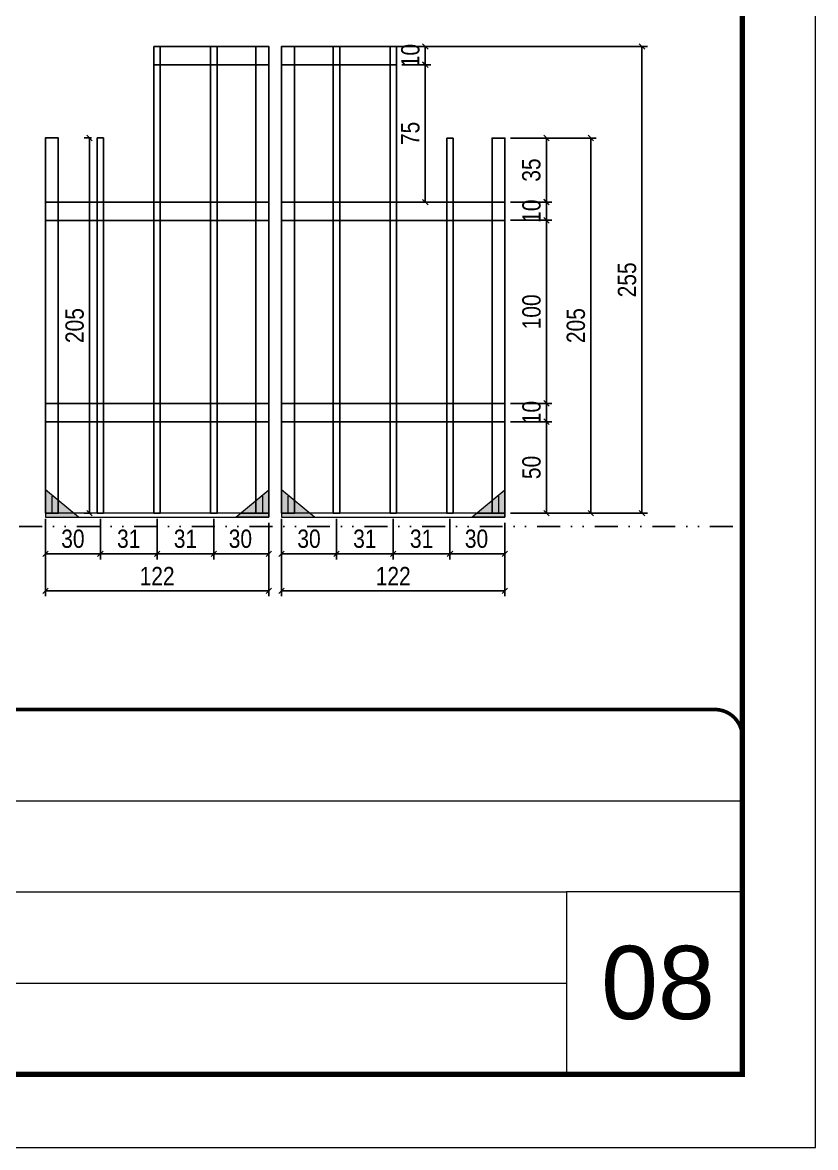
# Model space of a CAD drawing. Extents: x 14400 to 20667, y -21631 to 6985.
# Drawn here: x 20234 to 20667, y 4786 to 5401 of the extents above; entities that cross this region are included whole.
import ezdxf

# ---------------------------------------------------------------- set-up
doc = ezdxf.new("R2010")
doc.units = 0
for name, pattern in [('CONTINUO', [0]), ('DASHED', [0.75, 0.5, -0.25]), ('DIVIDE2', [0.625, 0.25, -0.125, 0, -0.125, 0, -0.125]), ('HIDDEN', [0.375, 0.25, -0.125])]:
    doc.linetypes.add(name, pattern=pattern)
for name, color, linetype, lineweight in [('CARIMBO', 255, 'Continuous', 9), ('Folhas', 255, 'Continuous', 9), ('Madeira', 126, 'Continuous', 18), ('Sarr 2.2x7', 40, 'Continuous', 9), ('SARRAFO DE PRESSAO', 251, 'DASHED', 9)]:
    doc.layers.add(name, color=color, linetype=linetype, lineweight=lineweight)
for name, color, linetype in [('COTA', 241, 'Continuous'), ('Nível', 160, 'Continuous'), ('SARR_2.2x10', 60, 'Continuous'), ('SARR_3.5x7', 81, 'Continuous'), ('SARR_7x7', 40, 'Continuous')]:
    doc.layers.add(name, color=color, linetype=linetype)
doc.styles.add('ARIAL', font='arial.ttf')
doc.styles.add('COTA TECNICA', font='techl___.ttf', dxfattribs={"height": 10})
doc.dimstyles.new('PAINEL', dxfattribs={"dimtxt": 10, "dimasz": 3, "dimexe": 3, "dimexo": 3, "dimgap": 3, "dimtad": 1, "dimdec": 1, "dimzin": 12, "dimdsep": 46, "dimtxsty": 'COTA TECNICA', "dimblk1": 'OBLIQUE', "dimblk2": 'OBLIQUE', "dimsah": 1, "dimcen": 0.9, "dimclrd": 4, "dimclre": 4, "dimclrt": 240, "dimadec": 1, "dimazin": 3, "dimtfac": 1, "dimtdec": 1, "dimtmove": 0, "dimatfit": 3, "dimfxl": 1, "dimtolj": 1, "dimtzin": 12, "dimarcsym": 0})

# ---------------------------------------------------------------- blocks, each defined once
blk = doc.blocks.new('9999999999')
at = {"color": 30, "linetype": 'CONTINUO'}
for p, q in [((98564.56, 34379.64), (99583.98, 34379.64)), ((98564.56, 34329.83), (99487.98, 34329.83)), ((99583.98, 34329.83), (99487.98, 34329.83)), ((99487.98, 34329.83), (99487.98, 34230.21)), ((98564.56, 34280.02), (99487.98, 34280.02))]:
    blk.add_line(p, q, dxfattribs=at)
at = {"color": 30, "linetype": 'CONTINUO', "const_width": 2}
blk.add_lwpolyline([(99583.98, 34230.21), (99583.98, 34414.45, 0.414214), (99568.98, 34429.45), (98228.98, 34429.45, 0.414214), (98213.98, 34414.45), (98213.98, 34245.21, 0.414214), (98228.98, 34230.21), (99583.98, 34230.21)], format="xyb", dxfattribs=at)
at = {"layer": 'Folhas'}
blk.add_lwpolyline([(98138.98, 34190.21), (99623.98, 34190.21), (99623.98, 35240.21), (98138.98, 35240.21)], close=True, dxfattribs=at)
at = {"layer": 'Folhas', "color": 30, "const_width": 3}
blk.add_lwpolyline([(98213.98, 34230.21), (99583.98, 34230.21), (99583.98, 35200.21), (98213.98, 35200.21)], close=True, dxfattribs=at)
blk = doc.blocks.new('_Oblique')
at = {"color": 0, "linetype": 'ByBlock', "lineweight": -2}
blk.add_line((-0.5, -0.5), (0.5, 0.5), dxfattribs=at)
blk = doc.blocks.new('*D659')
at = {"layer": 'COTA', "color": 4, "lineweight": -2, "transparency": 16777216}
for p, q in [((20375.26, 5114.44), (20375.26, 5087.26)), ((20497.26, 5114.44), (20497.26, 5087.26)), ((20497.26, 5090.26), (20375.26, 5090.26))]:
    blk.add_line(p, q, dxfattribs=at)
at = {"layer": 'Defpoints', "color": 0, "transparency": 16777216}
for p in [(20375.26, 5117.44), (20497.26, 5117.44), (20375.26, 5090.26)]:
    blk.add_point(p, dxfattribs=at)
at = {"layer": 'COTA', "color": 4, "lineweight": -2, "transparency": 16777216, "xscale": 3, "yscale": 3, "zscale": 3, "rotation": 180}
blk.add_blockref('_Oblique', (20375.26, 5090.26), dxfattribs=at)
at = {"layer": 'COTA', "color": 4, "lineweight": -2, "transparency": 16777216, "xscale": 3, "yscale": 3, "zscale": 3}
blk.add_blockref('_Oblique', (20497.26, 5090.26), dxfattribs=at)
at = {"layer": 'COTA', "color": 240, "transparency": 16777216, "insert": (20436.26, 5098.32), "char_height": 10, "attachment_point": 5, "style": 'COTA TECNICA'}
blk.add_mtext('\\A1;122', dxfattribs=at)
blk = doc.blocks.new('*D660')
at = {"layer": 'COTA', "color": 4, "lineweight": -2, "transparency": 16777216}
for p, q in [((20375.26, 5129.64), (20375.26, 5107.44)), ((20405.26, 5129.64), (20405.26, 5107.44)), ((20405.26, 5110.44), (20375.26, 5110.44))]:
    blk.add_line(p, q, dxfattribs=at)
at = {"layer": 'Defpoints', "color": 0, "transparency": 16777216}
for p in [(20375.26, 5132.64), (20405.26, 5132.64), (20375.26, 5110.44)]:
    blk.add_point(p, dxfattribs=at)
at = {"layer": 'COTA', "color": 4, "lineweight": -2, "transparency": 16777216, "xscale": 3, "yscale": 3, "zscale": 3, "rotation": 180}
blk.add_blockref('_Oblique', (20375.26, 5110.44), dxfattribs=at)
at = {"layer": 'COTA', "color": 4, "lineweight": -2, "transparency": 16777216, "xscale": 3, "yscale": 3, "zscale": 3}
blk.add_blockref('_Oblique', (20405.26, 5110.44), dxfattribs=at)
at = {"layer": 'COTA', "color": 240, "transparency": 16777216, "insert": (20390.26, 5118.65), "char_height": 10, "attachment_point": 5, "style": 'COTA TECNICA'}
blk.add_mtext('\\A1;30', dxfattribs=at)
blk = doc.blocks.new('*D661')
at = {"layer": 'COTA', "color": 4, "lineweight": -2, "transparency": 16777216}
for p, q in [((20467.26, 5129.64), (20467.26, 5107.44)), ((20497.26, 5127.44), (20497.26, 5107.44)), ((20467.26, 5110.44), (20497.26, 5110.44))]:
    blk.add_line(p, q, dxfattribs=at)
at = {"layer": 'Defpoints', "color": 0, "transparency": 16777216}
for p in [(20467.26, 5132.64), (20497.26, 5130.44), (20497.26, 5110.44)]:
    blk.add_point(p, dxfattribs=at)
at = {"layer": 'COTA', "color": 4, "lineweight": -2, "transparency": 16777216, "xscale": 3, "yscale": 3, "zscale": 3, "rotation": 180}
blk.add_blockref('_Oblique', (20467.26, 5110.44), dxfattribs=at)
at = {"layer": 'COTA', "color": 4, "lineweight": -2, "transparency": 16777216, "xscale": 3, "yscale": 3, "zscale": 3}
blk.add_blockref('_Oblique', (20497.26, 5110.44), dxfattribs=at)
at = {"layer": 'COTA', "color": 240, "transparency": 16777216, "insert": (20481.76, 5118.65), "char_height": 10, "attachment_point": 5, "style": 'COTA TECNICA'}
blk.add_mtext('\\A1;30', dxfattribs=at)
blk = doc.blocks.new('*D662')
at = {"layer": 'COTA', "color": 4, "lineweight": -2, "transparency": 16777216}
for p, q in [((20405.26, 5129.64), (20405.26, 5107.44)), ((20436.26, 5129.64), (20436.26, 5107.44)), ((20405.26, 5110.44), (20436.26, 5110.44))]:
    blk.add_line(p, q, dxfattribs=at)
at = {"layer": 'Defpoints', "color": 0, "transparency": 16777216}
for p in [(20405.26, 5132.64), (20436.26, 5132.64), (20436.26, 5110.44)]:
    blk.add_point(p, dxfattribs=at)
at = {"layer": 'COTA', "color": 4, "lineweight": -2, "transparency": 16777216, "xscale": 3, "yscale": 3, "zscale": 3, "rotation": 180}
blk.add_blockref('_Oblique', (20405.26, 5110.44), dxfattribs=at)
at = {"layer": 'COTA', "color": 4, "lineweight": -2, "transparency": 16777216, "xscale": 3, "yscale": 3, "zscale": 3}
blk.add_blockref('_Oblique', (20436.26, 5110.44), dxfattribs=at)
at = {"layer": 'COTA', "color": 240, "transparency": 16777216, "insert": (20420.76, 5118.65), "char_height": 10, "attachment_point": 5, "style": 'COTA TECNICA'}
blk.add_mtext('\\A1;31', dxfattribs=at)
blk = doc.blocks.new('*D663')
at = {"layer": 'COTA', "color": 4, "lineweight": -2, "transparency": 16777216}
for p, q in [((20500.26, 5182.64), (20522.96, 5182.64)), ((20519.96, 5132.64), (20519.96, 5182.64)), ((20500.26, 5132.64), (20522.96, 5132.64))]:
    blk.add_line(p, q, dxfattribs=at)
at = {"layer": 'Defpoints', "color": 0, "transparency": 16777216}
for p in [(20497.26, 5182.64), (20519.96, 5182.64), (20497.26, 5132.64)]:
    blk.add_point(p, dxfattribs=at)
at = {"layer": 'COTA', "color": 4, "lineweight": -2, "transparency": 16777216, "xscale": 3, "yscale": 3, "zscale": 3}
for p, rotation in [((20519.96, 5182.64), 90), ((20519.96, 5132.64), 270)]:
    blk.add_blockref('_Oblique', p, dxfattribs=dict(at, rotation=rotation))
at = {"layer": 'COTA', "color": 240, "transparency": 16777216, "insert": (20511.85, 5157.64), "char_height": 10, "attachment_point": 5, "rotation": 90, "style": 'COTA TECNICA'}
blk.add_mtext('\\A1;50', dxfattribs=at)
blk = doc.blocks.new('*D664')
at = {"layer": 'COTA', "color": 4, "lineweight": -2, "transparency": 16777216}
for p, q in [((20436.26, 5129.64), (20436.26, 5107.44)), ((20467.26, 5129.64), (20467.26, 5107.44)), ((20436.26, 5110.44), (20467.26, 5110.44))]:
    blk.add_line(p, q, dxfattribs=at)
at = {"layer": 'Defpoints', "color": 0, "transparency": 16777216}
for p in [(20436.26, 5132.64), (20467.26, 5132.64), (20467.26, 5110.44)]:
    blk.add_point(p, dxfattribs=at)
at = {"layer": 'COTA', "color": 4, "lineweight": -2, "transparency": 16777216, "xscale": 3, "yscale": 3, "zscale": 3, "rotation": 180}
blk.add_blockref('_Oblique', (20436.26, 5110.44), dxfattribs=at)
at = {"layer": 'COTA', "color": 4, "lineweight": -2, "transparency": 16777216, "xscale": 3, "yscale": 3, "zscale": 3}
blk.add_blockref('_Oblique', (20467.26, 5110.44), dxfattribs=at)
at = {"layer": 'COTA', "color": 240, "transparency": 16777216, "insert": (20451.76, 5118.65), "char_height": 10, "attachment_point": 5, "style": 'COTA TECNICA'}
blk.add_mtext('\\A1;31', dxfattribs=at)
blk = doc.blocks.new('*D665')
at = {"layer": 'COTA', "color": 4, "lineweight": -2, "transparency": 16777216}
for p, q in [((20500.26, 5192.64), (20522.96, 5192.64)), ((20519.96, 5182.64), (20519.96, 5192.64)), ((20500.26, 5182.64), (20522.96, 5182.64))]:
    blk.add_line(p, q, dxfattribs=at)
at = {"layer": 'Defpoints', "color": 0, "transparency": 16777216}
for p in [(20497.26, 5192.64), (20519.96, 5192.64), (20497.26, 5182.64)]:
    blk.add_point(p, dxfattribs=at)
at = {"layer": 'COTA', "color": 4, "lineweight": -2, "transparency": 16777216, "xscale": 3, "yscale": 3, "zscale": 3}
for p, rotation in [((20519.96, 5192.64), 90), ((20519.96, 5182.64), 270)]:
    blk.add_blockref('_Oblique', p, dxfattribs=dict(at, rotation=rotation))
at = {"layer": 'COTA', "color": 240, "transparency": 16777216, "insert": (20511.85, 5187.64), "char_height": 10, "attachment_point": 5, "rotation": 90, "style": 'COTA TECNICA'}
blk.add_mtext('\\A1;10', dxfattribs=at)
blk = doc.blocks.new('*D666')
at = {"layer": 'COTA', "color": 4, "lineweight": -2, "transparency": 16777216}
for p, q in [((20500.26, 5292.64), (20522.96, 5292.64)), ((20519.96, 5192.64), (20519.96, 5292.64)), ((20500.26, 5192.64), (20522.96, 5192.64))]:
    blk.add_line(p, q, dxfattribs=at)
at = {"layer": 'Defpoints', "color": 0, "transparency": 16777216}
for p in [(20497.26, 5292.64), (20519.96, 5292.64), (20497.26, 5192.64)]:
    blk.add_point(p, dxfattribs=at)
at = {"layer": 'COTA', "color": 4, "lineweight": -2, "transparency": 16777216, "xscale": 3, "yscale": 3, "zscale": 3}
for p, rotation in [((20519.96, 5292.64), 90), ((20519.96, 5192.64), 270)]:
    blk.add_blockref('_Oblique', p, dxfattribs=dict(at, rotation=rotation))
at = {"layer": 'COTA', "color": 240, "transparency": 16777216, "insert": (20511.85, 5242.64), "char_height": 10, "attachment_point": 5, "rotation": 90, "style": 'COTA TECNICA'}
blk.add_mtext('\\A1;100', dxfattribs=at)
blk = doc.blocks.new('*D667')
at = {"layer": 'COTA', "color": 4, "lineweight": -2, "transparency": 16777216}
for p, q in [((20500.26, 5302.64), (20522.96, 5302.64)), ((20519.96, 5292.64), (20519.96, 5302.64)), ((20500.26, 5292.64), (20522.96, 5292.64))]:
    blk.add_line(p, q, dxfattribs=at)
at = {"layer": 'Defpoints', "color": 0, "transparency": 16777216}
for p in [(20497.26, 5302.64), (20519.96, 5302.64), (20497.26, 5292.64)]:
    blk.add_point(p, dxfattribs=at)
at = {"layer": 'COTA', "color": 4, "lineweight": -2, "transparency": 16777216, "xscale": 3, "yscale": 3, "zscale": 3}
for p, rotation in [((20519.96, 5302.64), 90), ((20519.96, 5292.64), 270)]:
    blk.add_blockref('_Oblique', p, dxfattribs=dict(at, rotation=rotation))
at = {"layer": 'COTA', "color": 240, "transparency": 16777216, "insert": (20511.85, 5297.64), "char_height": 10, "attachment_point": 5, "rotation": 90, "style": 'COTA TECNICA'}
blk.add_mtext('\\A1;10', dxfattribs=at)
blk = doc.blocks.new('*D668')
at = {"layer": 'COTA', "color": 4, "lineweight": -2, "transparency": 16777216}
for p, q in [((20246.26, 5114.44), (20246.26, 5087.26)), ((20368.26, 5114.44), (20368.26, 5087.26)), ((20368.26, 5090.26), (20246.26, 5090.26))]:
    blk.add_line(p, q, dxfattribs=at)
at = {"layer": 'Defpoints', "color": 0, "transparency": 16777216}
for p in [(20246.26, 5117.44), (20368.26, 5117.44), (20246.26, 5090.26)]:
    blk.add_point(p, dxfattribs=at)
at = {"layer": 'COTA', "color": 4, "lineweight": -2, "transparency": 16777216, "xscale": 3, "yscale": 3, "zscale": 3, "rotation": 180}
blk.add_blockref('_Oblique', (20246.26, 5090.26), dxfattribs=at)
at = {"layer": 'COTA', "color": 4, "lineweight": -2, "transparency": 16777216, "xscale": 3, "yscale": 3, "zscale": 3}
blk.add_blockref('_Oblique', (20368.26, 5090.26), dxfattribs=at)
at = {"layer": 'COTA', "color": 240, "transparency": 16777216, "insert": (20307.26, 5098.32), "char_height": 10, "attachment_point": 5, "style": 'COTA TECNICA'}
blk.add_mtext('\\A1;122', dxfattribs=at)
blk = doc.blocks.new('*D669')
at = {"layer": 'COTA', "color": 4, "lineweight": -2, "transparency": 16777216}
for p, q in [((20246.26, 5129.64), (20246.26, 5107.44)), ((20276.26, 5129.64), (20276.26, 5107.44)), ((20276.26, 5110.44), (20246.26, 5110.44))]:
    blk.add_line(p, q, dxfattribs=at)
at = {"layer": 'Defpoints', "color": 0, "transparency": 16777216}
for p in [(20246.26, 5132.64), (20276.26, 5132.64), (20246.26, 5110.44)]:
    blk.add_point(p, dxfattribs=at)
at = {"layer": 'COTA', "color": 4, "lineweight": -2, "transparency": 16777216, "xscale": 3, "yscale": 3, "zscale": 3, "rotation": 180}
blk.add_blockref('_Oblique', (20246.26, 5110.44), dxfattribs=at)
at = {"layer": 'COTA', "color": 4, "lineweight": -2, "transparency": 16777216, "xscale": 3, "yscale": 3, "zscale": 3}
blk.add_blockref('_Oblique', (20276.26, 5110.44), dxfattribs=at)
at = {"layer": 'COTA', "color": 240, "transparency": 16777216, "insert": (20261.26, 5118.65), "char_height": 10, "attachment_point": 5, "style": 'COTA TECNICA'}
blk.add_mtext('\\A1;30', dxfattribs=at)
blk = doc.blocks.new('*D670')
at = {"layer": 'COTA', "color": 4, "lineweight": -2, "transparency": 16777216}
for p, q in [((20338.26, 5129.64), (20338.26, 5107.44)), ((20368.26, 5127.44), (20368.26, 5107.44)), ((20338.26, 5110.44), (20368.26, 5110.44))]:
    blk.add_line(p, q, dxfattribs=at)
at = {"layer": 'Defpoints', "color": 0, "transparency": 16777216}
for p in [(20338.26, 5132.64), (20368.26, 5130.44), (20368.26, 5110.44)]:
    blk.add_point(p, dxfattribs=at)
at = {"layer": 'COTA', "color": 4, "lineweight": -2, "transparency": 16777216, "xscale": 3, "yscale": 3, "zscale": 3, "rotation": 180}
blk.add_blockref('_Oblique', (20338.26, 5110.44), dxfattribs=at)
at = {"layer": 'COTA', "color": 4, "lineweight": -2, "transparency": 16777216, "xscale": 3, "yscale": 3, "zscale": 3}
blk.add_blockref('_Oblique', (20368.26, 5110.44), dxfattribs=at)
at = {"layer": 'COTA', "color": 240, "transparency": 16777216, "insert": (20352.76, 5118.65), "char_height": 10, "attachment_point": 5, "style": 'COTA TECNICA'}
blk.add_mtext('\\A1;30', dxfattribs=at)
blk = doc.blocks.new('*D671')
at = {"layer": 'COTA', "color": 4, "lineweight": -2, "transparency": 16777216}
for p, q in [((20276.26, 5129.64), (20276.26, 5107.44)), ((20307.26, 5129.64), (20307.26, 5107.44)), ((20276.26, 5110.44), (20307.26, 5110.44))]:
    blk.add_line(p, q, dxfattribs=at)
at = {"layer": 'Defpoints', "color": 0, "transparency": 16777216}
for p in [(20276.26, 5132.64), (20307.26, 5132.64), (20307.26, 5110.44)]:
    blk.add_point(p, dxfattribs=at)
at = {"layer": 'COTA', "color": 4, "lineweight": -2, "transparency": 16777216, "xscale": 3, "yscale": 3, "zscale": 3, "rotation": 180}
blk.add_blockref('_Oblique', (20276.26, 5110.44), dxfattribs=at)
at = {"layer": 'COTA', "color": 4, "lineweight": -2, "transparency": 16777216, "xscale": 3, "yscale": 3, "zscale": 3}
blk.add_blockref('_Oblique', (20307.26, 5110.44), dxfattribs=at)
at = {"layer": 'COTA', "color": 240, "transparency": 16777216, "insert": (20291.76, 5118.65), "char_height": 10, "attachment_point": 5, "style": 'COTA TECNICA'}
blk.add_mtext('\\A1;31', dxfattribs=at)
blk = doc.blocks.new('*D672')
at = {"layer": 'COTA', "color": 4, "lineweight": -2, "transparency": 16777216}
for p, q in [((20307.26, 5129.64), (20307.26, 5107.44)), ((20338.26, 5129.64), (20338.26, 5107.44)), ((20307.26, 5110.44), (20338.26, 5110.44))]:
    blk.add_line(p, q, dxfattribs=at)
at = {"layer": 'Defpoints', "color": 0, "transparency": 16777216}
for p in [(20307.26, 5132.64), (20338.26, 5132.64), (20338.26, 5110.44)]:
    blk.add_point(p, dxfattribs=at)
at = {"layer": 'COTA', "color": 4, "lineweight": -2, "transparency": 16777216, "xscale": 3, "yscale": 3, "zscale": 3, "rotation": 180}
blk.add_blockref('_Oblique', (20307.26, 5110.44), dxfattribs=at)
at = {"layer": 'COTA', "color": 4, "lineweight": -2, "transparency": 16777216, "xscale": 3, "yscale": 3, "zscale": 3}
blk.add_blockref('_Oblique', (20338.26, 5110.44), dxfattribs=at)
at = {"layer": 'COTA', "color": 240, "transparency": 16777216, "insert": (20322.76, 5118.65), "char_height": 10, "attachment_point": 5, "style": 'COTA TECNICA'}
blk.add_mtext('\\A1;31', dxfattribs=at)
blk = doc.blocks.new('*D673')
at = {"layer": 'COTA', "color": 4, "lineweight": -2, "transparency": 16777216}
for p, q in [((20500.26, 5337.6), (20547.19, 5337.6)), ((20544.19, 5132.64), (20544.19, 5337.6)), ((20500.26, 5132.64), (20547.19, 5132.64))]:
    blk.add_line(p, q, dxfattribs=at)
at = {"layer": 'Defpoints', "color": 0, "transparency": 16777216}
for p in [(20497.26, 5337.6), (20544.19, 5337.6), (20497.26, 5132.64)]:
    blk.add_point(p, dxfattribs=at)
at = {"layer": 'COTA', "color": 4, "lineweight": -2, "transparency": 16777216, "xscale": 3, "yscale": 3, "zscale": 3}
for p, rotation in [((20544.19, 5337.6), 90), ((20544.19, 5132.64), 270)]:
    blk.add_blockref('_Oblique', p, dxfattribs=dict(at, rotation=rotation))
at = {"layer": 'COTA', "color": 240, "transparency": 16777216, "insert": (20536.08, 5235.12), "char_height": 10, "attachment_point": 5, "rotation": 90, "style": 'COTA TECNICA'}
blk.add_mtext('\\A1;205', dxfattribs=at)
blk = doc.blocks.new('*D674')
at = {"layer": 'COTA', "color": 4, "lineweight": -2, "transparency": 16777216}
for p, q in [((20500.26, 5337.6), (20522.96, 5337.6)), ((20519.96, 5302.6), (20519.96, 5337.6)), ((20500.26, 5302.6), (20522.96, 5302.6))]:
    blk.add_line(p, q, dxfattribs=at)
at = {"layer": 'Defpoints', "color": 0, "transparency": 16777216}
for p in [(20497.26, 5337.6), (20519.96, 5337.6), (20497.26, 5302.6)]:
    blk.add_point(p, dxfattribs=at)
at = {"layer": 'COTA', "color": 4, "lineweight": -2, "transparency": 16777216, "xscale": 3, "yscale": 3, "zscale": 3}
for p, rotation in [((20519.96, 5337.6), 90), ((20519.96, 5302.6), 270)]:
    blk.add_blockref('_Oblique', p, dxfattribs=dict(at, rotation=rotation))
at = {"layer": 'COTA', "color": 240, "transparency": 16777216, "insert": (20511.74, 5320.1), "char_height": 10, "attachment_point": 5, "rotation": 90, "style": 'COTA TECNICA'}
blk.add_mtext('\\A1;35', dxfattribs=at)
blk = doc.blocks.new('*D675')
at = {"layer": 'COTA', "color": 4, "lineweight": -2, "transparency": 16777216}
for p, q in [((20408.19, 5387.6), (20575.15, 5387.6)), ((20572.15, 5132.64), (20572.15, 5387.6)), ((20500.26, 5132.64), (20575.15, 5132.64))]:
    blk.add_line(p, q, dxfattribs=at)
at = {"layer": 'Defpoints', "color": 0, "transparency": 16777216}
for p in [(20405.19, 5387.6), (20572.15, 5387.6), (20497.26, 5132.64)]:
    blk.add_point(p, dxfattribs=at)
at = {"layer": 'COTA', "color": 4, "lineweight": -2, "transparency": 16777216, "xscale": 3, "yscale": 3, "zscale": 3}
for p, rotation in [((20572.15, 5387.6), 90), ((20572.15, 5132.64), 270)]:
    blk.add_blockref('_Oblique', p, dxfattribs=dict(at, rotation=rotation))
at = {"layer": 'COTA', "color": 240, "transparency": 16777216, "insert": (20564.04, 5260.12), "char_height": 10, "attachment_point": 5, "rotation": 90, "style": 'COTA TECNICA'}
blk.add_mtext('\\A1;255', dxfattribs=at)
blk = doc.blocks.new('*D676')
at = {"layer": 'COTA', "color": 4, "lineweight": -2, "transparency": 16777216}
for p, q in [((20441.01, 5377.6), (20456.78, 5377.6)), ((20453.78, 5302.6), (20453.78, 5377.6)), ((20441.01, 5302.6), (20456.78, 5302.6))]:
    blk.add_line(p, q, dxfattribs=at)
at = {"layer": 'Defpoints', "color": 0, "transparency": 16777216}
for p in [(20438.01, 5377.6), (20453.78, 5377.6), (20438.01, 5302.6)]:
    blk.add_point(p, dxfattribs=at)
at = {"layer": 'COTA', "color": 4, "lineweight": -2, "transparency": 16777216, "xscale": 3, "yscale": 3, "zscale": 3}
for p, rotation in [((20453.78, 5377.6), 90), ((20453.78, 5302.6), 270)]:
    blk.add_blockref('_Oblique', p, dxfattribs=dict(at, rotation=rotation))
at = {"layer": 'COTA', "color": 240, "transparency": 16777216, "insert": (20445.67, 5340.1), "char_height": 10, "attachment_point": 5, "rotation": 90, "style": 'COTA TECNICA'}
blk.add_mtext('\\A1;75', dxfattribs=at)
blk = doc.blocks.new('*D677')
at = {"layer": 'COTA', "color": 4, "lineweight": -2, "transparency": 16777216}
for p, q in [((20441.01, 5387.64), (20456.78, 5387.64)), ((20453.78, 5377.64), (20453.78, 5387.64)), ((20441.01, 5377.64), (20456.78, 5377.64))]:
    blk.add_line(p, q, dxfattribs=at)
at = {"layer": 'Defpoints', "color": 0, "transparency": 16777216}
for p in [(20438.01, 5387.64), (20453.78, 5387.64), (20438.01, 5377.64)]:
    blk.add_point(p, dxfattribs=at)
at = {"layer": 'COTA', "color": 4, "lineweight": -2, "transparency": 16777216, "xscale": 3, "yscale": 3, "zscale": 3}
for p, rotation in [((20453.78, 5387.64), 90), ((20453.78, 5377.64), 270)]:
    blk.add_blockref('_Oblique', p, dxfattribs=dict(at, rotation=rotation))
at = {"layer": 'COTA', "color": 240, "transparency": 16777216, "insert": (20445.68, 5382.64), "char_height": 10, "attachment_point": 5, "rotation": 90, "style": 'COTA TECNICA'}
blk.add_mtext('\\A1;10', dxfattribs=at)
blk = doc.blocks.new('*D1306')
at = {"layer": 'COTA', "color": 4, "lineweight": -2, "transparency": 16777216}
for p, q in [((20271.51, 5337.64), (20267.36, 5337.64)), ((20270.36, 5337.64), (20270.36, 5132.64)), ((20271.51, 5132.64), (20267.36, 5132.64))]:
    blk.add_line(p, q, dxfattribs=at)
at = {"layer": 'Defpoints', "color": 0, "transparency": 16777216}
for p in [(20274.51, 5337.64), (20270.36, 5132.64), (20274.51, 5132.64)]:
    blk.add_point(p, dxfattribs=at)
at = {"layer": 'COTA', "color": 4, "lineweight": -2, "transparency": 16777216, "xscale": 3, "yscale": 3, "zscale": 3}
for p, rotation in [((20270.36, 5337.64), 90), ((20270.36, 5132.64), 270)]:
    blk.add_blockref('_Oblique', p, dxfattribs=dict(at, rotation=rotation))
at = {"layer": 'COTA', "color": 240, "transparency": 16777216, "insert": (20262.25, 5235.14), "char_height": 10, "attachment_point": 5, "rotation": 90, "style": 'COTA TECNICA'}
blk.add_mtext('\\A1;205', dxfattribs=at)

msp = doc.modelspace()

# ---------------------------------------------------------------- hatches: boundary and pattern name
at = {"layer": 'Madeira'}
h = msp.add_hatch(color=252, dxfattribs=at)
h.dxf.hatch_style = 2
h.paths.add_polyline_path([(20246.26, 5145.44), (20246.26, 5130.44), (20264.26, 5130.44)])
h = msp.add_hatch(color=252, dxfattribs=at)
h.dxf.hatch_style = 2
h.paths.add_polyline_path([(20368.26, 5145.44), (20368.26, 5130.44), (20350.26, 5130.44)])
h = msp.add_hatch(color=252, dxfattribs=at)
h.dxf.hatch_style = 2
h.paths.add_polyline_path([(20375.26, 5145.44), (20375.26, 5130.44), (20393.26, 5130.44)])
h = msp.add_hatch(color=252, dxfattribs=at)
h.dxf.hatch_style = 2
h.paths.add_polyline_path([(20497.26, 5145.44), (20497.26, 5130.44), (20479.26, 5130.44)])

# ---------------------------------------------------------------- linework, layer by layer
at = {"layer": 'Madeira', "color": 1, "linetype": 'HIDDEN'}
for p, q in [((20249.76, 5141.94), (20249.76, 5132.64)), ((20249.76, 5141.94), (20249.76, 5132.64)), ((20253.26, 5138.43), (20253.26, 5132.64)), ((20364.76, 5141.94), (20364.76, 5132.64)), ((20364.76, 5141.94), (20364.76, 5132.64)), ((20378.76, 5141.94), (20378.76, 5132.64)), ((20378.76, 5141.94), (20378.76, 5132.64)), ((20382.26, 5138.43), (20382.26, 5132.64)), ((20493.76, 5141.94), (20493.76, 5132.64)), ((20493.76, 5141.94), (20493.76, 5132.64)), ((20256.09, 5132.64), (20246.26, 5132.64)), ((20256.09, 5132.64), (20246.26, 5132.64)), ((20262.06, 5132.64), (20246.26, 5132.64)), ((20352.46, 5132.64), (20368.26, 5132.64)), ((20358.42, 5132.64), (20368.26, 5132.64)), ((20358.42, 5132.64), (20368.26, 5132.64)), ((20385.09, 5132.64), (20375.26, 5132.64)), ((20385.09, 5132.64), (20375.26, 5132.64)), ((20391.06, 5132.64), (20375.26, 5132.64)), ((20481.46, 5132.64), (20497.26, 5132.64)), ((20487.42, 5132.64), (20497.26, 5132.64)), ((20487.42, 5132.64), (20497.26, 5132.64))]:
    msp.add_line(p, q, dxfattribs=at)
at = {"layer": 'Madeira'}
for p, q in [((20246.26, 5132.64), (20246.26, 5130.44)), ((20246.26, 5132.64), (20246.26, 5130.44)), ((20246.26, 5132.64), (20246.26, 5130.44)), ((20375.26, 5132.64), (20375.26, 5130.44)), ((20375.26, 5132.64), (20375.26, 5130.44)), ((20375.26, 5132.64), (20375.26, 5130.44))]:
    msp.add_line(p, q, dxfattribs=at)
at = {"layer": 'Madeira', "color": 0}
for points in [[(20246.26, 5145.44), (20246.26, 5130.44), (20264.26, 5130.44), (20246.26, 5145.44)], [(20368.26, 5145.44), (20368.26, 5130.44), (20350.26, 5130.44), (20368.26, 5145.44)], [(20375.26, 5145.44), (20375.26, 5130.44), (20393.26, 5130.44), (20375.26, 5145.44)], [(20497.26, 5145.44), (20497.26, 5130.44), (20479.26, 5130.44), (20497.26, 5145.44)]]:
    msp.add_lwpolyline(points, dxfattribs=at)
at = {"layer": 'Nível', "color": 4, "linetype": 'DIVIDE2', "ltscale": 50}
msp.add_line((19256.97, 5125.44), (20626.97, 5125.44), dxfattribs=at)
at = {"layer": 'Sarr 2.2x7'}
for points in [[(20368.26, 5132.64), (20246.26, 5132.64), (20246.26, 5130.44), (20368.26, 5130.44)], [(20497.26, 5132.64), (20375.26, 5132.64), (20375.26, 5130.44), (20497.26, 5130.44)]]:
    msp.add_lwpolyline(points, close=True, dxfattribs=at)
at = {"layer": 'SARR_2.2x10'}
for points in [[(20305.51, 5387.6), (20368.26, 5387.6), (20368.26, 5377.6), (20305.51, 5377.6)], [(20375.26, 5387.6), (20438.01, 5387.6), (20438.01, 5377.6), (20375.26, 5377.6)], [(20246.26, 5302.6), (20368.26, 5302.6), (20368.26, 5292.6), (20246.26, 5292.6)], [(20375.26, 5302.6), (20497.26, 5302.6), (20497.26, 5292.6), (20375.26, 5292.6)], [(20246.26, 5192.6), (20368.26, 5192.6), (20368.26, 5182.6), (20246.26, 5182.6)], [(20375.26, 5192.6), (20497.26, 5192.6), (20497.26, 5182.6), (20375.26, 5182.6)]]:
    msp.add_lwpolyline(points, close=True, dxfattribs=at)
at = {"layer": 'SARR_3.5x7'}
for p, q in [((20305.51, 5132.64), (20305.51, 5387.6)), ((20305.51, 5387.6), (20307.26, 5387.6)), ((20309.01, 5387.6), (20307.26, 5387.6)), ((20309.01, 5132.64), (20309.01, 5387.6)), ((20336.51, 5132.64), (20336.51, 5387.6)), ((20336.51, 5387.6), (20338.26, 5387.6)), ((20340.01, 5387.6), (20338.26, 5387.6)), ((20340.01, 5132.64), (20340.01, 5387.6)), ((20403.51, 5132.64), (20403.51, 5387.6)), ((20403.51, 5387.6), (20405.26, 5387.6)), ((20407.01, 5387.6), (20405.26, 5387.6)), ((20407.01, 5132.64), (20407.01, 5387.6)), ((20434.51, 5132.64), (20434.51, 5387.6)), ((20434.51, 5387.6), (20436.26, 5387.6)), ((20438.01, 5387.6), (20436.26, 5387.6)), ((20438.01, 5132.64), (20438.01, 5387.6)), ((20274.51, 5132.64), (20274.51, 5337.64)), ((20274.51, 5337.64), (20276.26, 5337.64)), ((20278.01, 5337.64), (20276.26, 5337.64)), ((20278.01, 5132.64), (20278.01, 5337.64)), ((20465.51, 5132.64), (20465.51, 5337.6)), ((20465.51, 5337.6), (20467.26, 5337.6)), ((20469.01, 5337.6), (20467.26, 5337.6)), ((20469.01, 5132.64), (20469.01, 5337.6)), ((20274.51, 5132.64), (20276.26, 5132.64)), ((20278.01, 5132.64), (20276.26, 5132.64)), ((20305.51, 5132.64), (20307.26, 5132.64)), ((20309.01, 5132.64), (20307.26, 5132.64)), ((20336.51, 5132.64), (20338.26, 5132.64)), ((20340.01, 5132.64), (20338.26, 5132.64)), ((20403.51, 5132.64), (20405.26, 5132.64)), ((20407.01, 5132.64), (20405.26, 5132.64)), ((20434.51, 5132.64), (20436.26, 5132.64)), ((20438.01, 5132.64), (20436.26, 5132.64)), ((20465.51, 5132.64), (20467.26, 5132.64)), ((20469.01, 5132.64), (20467.26, 5132.64))]:
    msp.add_line(p, q, dxfattribs=at)
at = {"layer": 'SARR_7x7'}
for points in [[(20361.26, 5132.64), (20368.26, 5132.64), (20368.26, 5387.6), (20361.26, 5387.6)], [(20375.26, 5132.64), (20382.26, 5132.64), (20382.26, 5387.6), (20375.26, 5387.6)], [(20246.26, 5132.64), (20253.26, 5132.64), (20253.26, 5337.64), (20246.26, 5337.64)], [(20490.26, 5132.64), (20497.26, 5132.64), (20497.26, 5337.6), (20490.26, 5337.6)]]:
    msp.add_lwpolyline(points, close=True, dxfattribs=at)

# ---------------------------------------------------------------- block references
at = {"layer": 'SARRAFO DE PRESSAO', "color": 6, "linetype": 'ByBlock'}
msp.add_blockref('9999999999', (-78957.01, -29404.05), dxfattribs=at)

# ---------------------------------------------------------------- texts
at = {"layer": 'CARIMBO', "style": 'ARIAL'}
msp.add_text('08', height=40, dxfattribs=at).set_placement((20549.83, 4856.3))

# ---------------------------------------------------------------- dimensions: what is measured, and where the dimension line sits
at = {"layer": 'COTA'}
for base, p1, p2, picture, middle in [((20453.78, 5387.64), (20438.01, 5377.64), (20438.01, 5387.64), '*D677', (20453.78, 5382.64)), ((20519.96, 5302.64), (20497.26, 5292.64), (20497.26, 5302.64), '*D667', (20519.96, 5297.64)), ((20519.96, 5192.64), (20497.26, 5182.64), (20497.26, 5192.64), '*D665', (20519.96, 5187.64))]:
    dim = msp.add_linear_dim(base=base, p1=p1, p2=p2, angle=90, dimstyle='PAINEL', override={"dimtmove": 1}, dxfattribs=at)
    dim.commit()
    dim.dimension.update_dxf_attribs({"geometry": picture, "text_midpoint": middle, "dimtype": 160})
for base, p1, p2, picture, middle in [((20572.15, 5387.6), (20497.26, 5132.64), (20405.19, 5387.6), '*D675', (20564.04, 5260.12)), ((20453.78, 5377.6), (20438.01, 5302.6), (20438.01, 5377.6), '*D676', (20445.67, 5340.1)), ((20270.36, 5132.64), (20274.51, 5337.64), (20274.51, 5132.64), '*D1306', (20262.25, 5235.14)), ((20544.19, 5337.6), (20497.26, 5132.64), (20497.26, 5337.6), '*D673', (20536.08, 5235.12)), ((20519.96, 5337.6), (20497.26, 5302.6), (20497.26, 5337.6), '*D674', (20511.74, 5320.1))]:
    dim = msp.add_linear_dim(base=base, p1=p1, p2=p2, angle=90, dimstyle='PAINEL', dxfattribs=at)
    dim.commit()
    dim.dimension.update_dxf_attribs({"geometry": picture, "text_midpoint": middle})
for base, p1, p2, angle, picture, middle in [((20519.96, 5292.64), (20497.26, 5192.64), (20497.26, 5292.64), 90, '*D666', (20511.85, 5242.64)), ((20519.96, 5182.64), (20497.26, 5132.64), (20497.26, 5182.64), 90, '*D663', (20511.85, 5157.64)), ((20246.26, 5110.44), (20276.26, 5132.64), (20246.26, 5132.64), 180, '*D669', (20261.26, 5118.65)), ((20375.26, 5110.44), (20405.26, 5132.64), (20375.26, 5132.64), 180, '*D660', (20390.26, 5118.65)), ((20246.26, 5090.26), (20368.26, 5117.44), (20246.26, 5117.44), 180, '*D668', (20307.26, 5098.32)), ((20375.26, 5090.26), (20497.26, 5117.44), (20375.26, 5117.44), 180, '*D659', (20436.26, 5098.32))]:
    dim = msp.add_linear_dim(base=base, p1=p1, p2=p2, angle=angle, dimstyle='PAINEL', override={"dimtmove": 1}, dxfattribs=at)
    dim.commit()
    dim.dimension.update_dxf_attribs({"geometry": picture, "text_midpoint": middle})
for base, p1, p2, picture, middle in [((20307.26, 5110.44), (20276.26, 5132.64), (20307.26, 5132.64), '*D671', (20291.76, 5118.65)), ((20338.26, 5110.44), (20307.26, 5132.64), (20338.26, 5132.64), '*D672', (20322.76, 5118.65)), ((20436.26, 5110.44), (20405.26, 5132.64), (20436.26, 5132.64), '*D662', (20420.76, 5118.65)), ((20467.26, 5110.44), (20436.26, 5132.64), (20467.26, 5132.64), '*D664', (20451.76, 5118.65))]:
    dim = msp.add_linear_dim(base=base, p1=p1, p2=p2, dimstyle='PAINEL', override={"dimtmove": 1}, dxfattribs=at)
    dim.commit()
    dim.dimension.update_dxf_attribs({"geometry": picture, "text_midpoint": middle})
for base, p1, p2, picture, middle in [((20368.26, 5110.44), (20338.26, 5132.64), (20368.26, 5130.44), '*D670', (20352.76, 5110.44)), ((20497.26, 5110.44), (20467.26, 5132.64), (20497.26, 5130.44), '*D661', (20481.76, 5110.44))]:
    dim = msp.add_linear_dim(base=base, p1=p1, p2=p2, dimstyle='PAINEL', override={"dimtmove": 1}, dxfattribs=at)
    dim.commit()
    dim.dimension.update_dxf_attribs({"geometry": picture, "text_midpoint": middle, "dimtype": 160})

doc.saveas('drawing.dxf')
